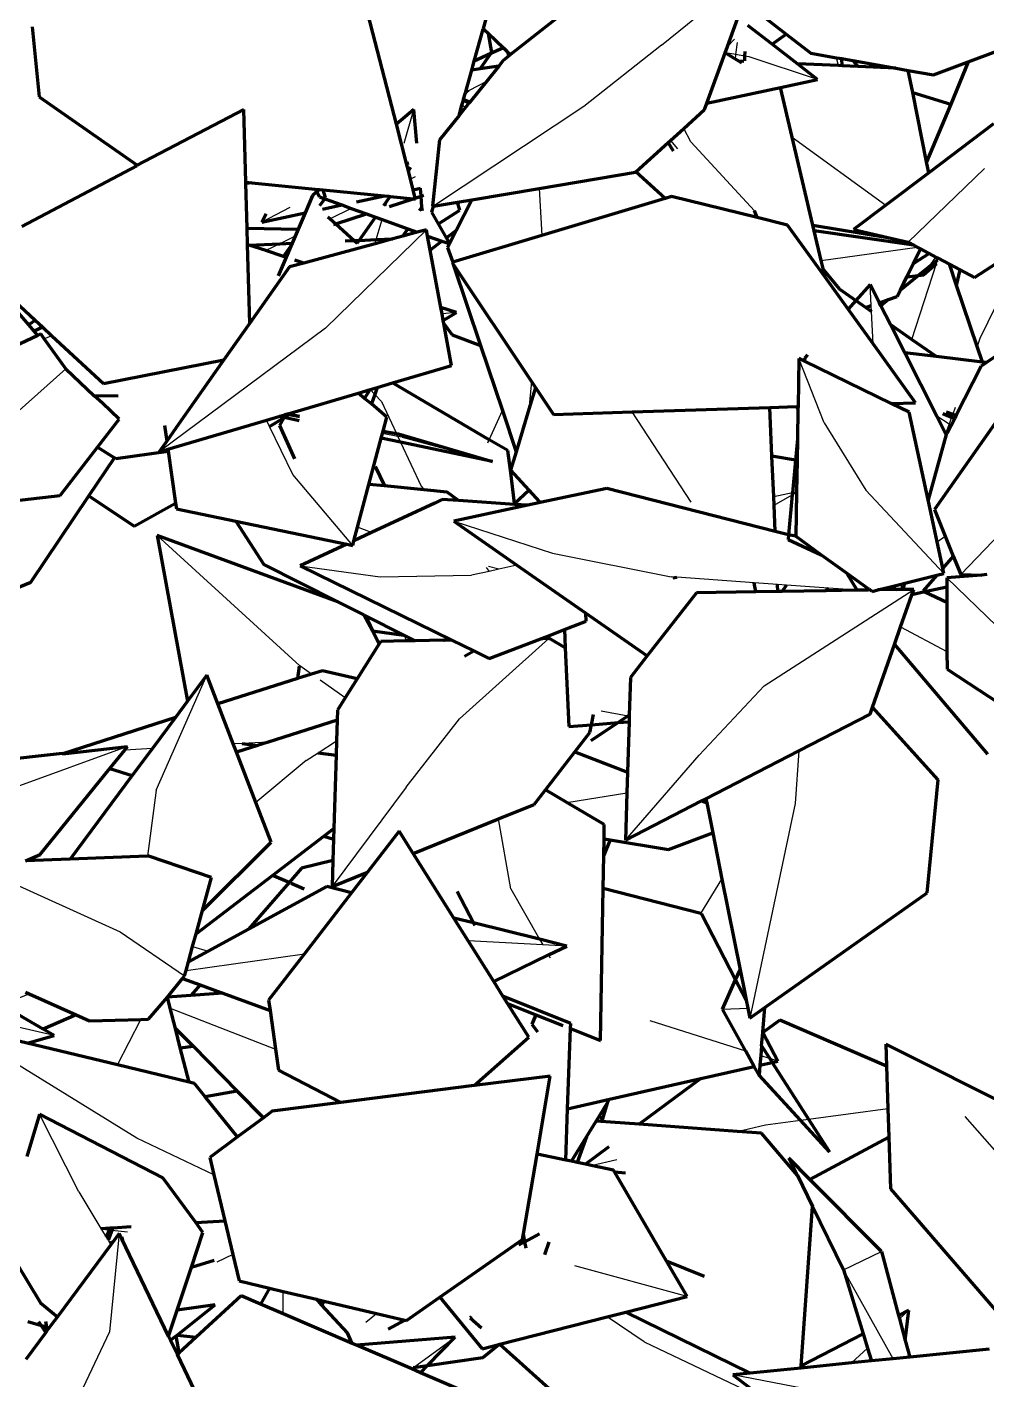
# Model space of a CAD drawing. Header units: millimetres. Extents: x 4307 to 31003, y 2809 to 20009.
# Drawn here: x 7080.7 to 7151.5, y 8041.1 to 8141 of the extents above; entities that cross this region are included whole.
import ezdxf

# ---------------------------------------------------------------- set-up
doc = ezdxf.new("R2010")
doc.units = ezdxf.units.MM
doc.layers.add('ProfileEdges', color=7, linetype='Continuous')

msp = doc.modelspace()

# ---------------------------------------------------------------- linework, layer by layer
for p, q in [((7127.473, 8139.674), (7134.4, 8145.292)), ((7114.321, 8140.849), (7114.395, 8140.842)), ((7116.13, 8138.808), (7116.071, 8139.245)), ((7127.473, 8139.674), (7121.752, 8135.144)), ((7132.347, 8139.588), (7132.87, 8140.127)), ((7132.974, 8138.979), (7133.089, 8139.863)), ((7132.974, 8138.979), (7132.176, 8139.113)), ((7132.931, 8138.65), (7132.974, 8138.979)), ((7133.615, 8138.871), (7132.974, 8138.979)), ((7133.959, 8138.813), (7133.615, 8138.871)), ((7138.998, 8137.152), (7133.959, 8138.813)), ((7140.534, 8138.165), (7140.394, 8138.753)), ((7112.989, 8136.096), (7113.29, 8136.319)), ((7113.29, 8136.319), (7113.009, 8136.168)), ((7114.553, 8136.999), (7113.29, 8136.319)), ((7113.012, 8135.083), (7112.749, 8135.239)), ((7108.481, 8132.447), (7109.197, 8134.933)), ((7121.752, 8135.144), (7110.663, 8127.798)), ((7129.642, 8132.546), (7129.13, 8133.528)), ((7128.15, 8132.642), (7128.67, 8132.024)), ((7129.642, 8132.546), (7134.344, 8127.456)), ((7137.119, 8132.88), (7144.044, 8127.876)), ((7151.311, 8130.571), (7145.678, 8125.131)), ((7109.304, 8129.965), (7108.955, 8129.792)), ((7107.144, 8127.809), (7107.267, 8128.236)), ((7107.267, 8128.236), (7107.348, 8128.518)), ((7118.45, 8129.108), (7118.648, 8125.624)), ((7100.04, 8127.698), (7097.994, 8126.621)), ((7104.585, 8127.629), (7103.025, 8126.857)), ((7103.025, 8126.857), (7102.98, 8126.835)), ((7106.428, 8125.322), (7106.855, 8126.806)), ((7100.449, 8125.582), (7099.304, 8125.015)), ((7110.132, 8126.049), (7102.682, 8118.791)), ((7106.341, 8125.02), (7106.428, 8125.322)), ((7099.304, 8125.015), (7098.278, 8124.507)), ((7139.26, 8123.792), (7146.358, 8124.768)), ((7147.175, 8124.331), (7146.048, 8123.526)), ((7145.947, 8117.956), (7147.764, 8123.567)), ((7146.815, 8122.715), (7147.217, 8123.293)), ((7147.217, 8123.293), (7147.732, 8124.034)), ((7147.764, 8123.567), (7147.837, 8123.793)), ((7147.837, 8123.793), (7147.888, 8123.95)), ((7153.328, 8122.853), (7150.98, 8118.014)), ((7142.958, 8120.457), (7142.886, 8122.006)), ((7142.979, 8120.024), (7142.958, 8120.457)), ((7112.354, 8119.942), (7111.283, 8119.851)), ((7143.091, 8117.625), (7142.979, 8120.024)), ((7102.682, 8118.791), (7090.42, 8109.665)), ((7082.498, 8118.225), (7081.933, 8118.006)), ((7150.98, 8118.014), (7150.773, 8117.44)), ((7139.474, 8111.794), (7137.617, 8116.552)), ((7083.517, 8115.774), (7077.309, 8110.263)), ((7106.316, 8113.893), (7105.968, 8114.25)), ((7117.881, 8114.856), (7117.701, 8112.807)), ((7106.818, 8113.376), (7106.316, 8113.893)), ((7106.818, 8113.376), (7107.928, 8111.008)), ((7099.885, 8112.342), (7099.714, 8112.374)), ((7100.755, 8112.176), (7099.885, 8112.342)), ((7114.76, 8110.55), (7115.74, 8112.698)), ((7129.669, 8105.937), (7125.317, 8112.603)), ((7148.699, 8111.694), (7147.808, 8112.288)), ((7148.969, 8112.444), (7148.886, 8112.212)), ((7149.14, 8112.917), (7148.969, 8112.444)), ((7098.558, 8111.533), (7098.334, 8111.999)), ((7100.273, 8107.983), (7098.558, 8111.533)), ((7139.474, 8111.794), (7142.552, 8106.836)), ((7148.699, 8111.694), (7148.45, 8111.004)), ((7148.886, 8112.212), (7148.699, 8111.694)), ((7148.852, 8111.592), (7148.699, 8111.694)), ((7108.031, 8110.788), (7106.888, 8111.006)), ((7107.928, 8111.008), (7108.031, 8110.788)), ((7108.345, 8110.728), (7108.031, 8110.788)), ((7108.031, 8110.788), (7108.226, 8110.373)), ((7108.226, 8110.373), (7109.749, 8107.123)), ((7108.345, 8110.728), (7115.003, 8108.942)), ((7114.655, 8110.32), (7114.76, 8110.55)), ((7149.559, 8100.602), (7157.685, 8109.064)), ((7104.69, 8102.744), (7100.273, 8107.983)), ((7109.749, 8107.123), (7109.966, 8106.85)), ((7137.141, 8106.622), (7135.762, 8106.328)), ((7135.789, 8105.719), (7137.128, 8106.482)), ((7137.128, 8106.482), (7137.44, 8106.66)), ((7137.441, 8106.686), (7137.141, 8106.622)), ((7148.32, 8100.679), (7142.552, 8106.836)), ((7110.69, 8105.942), (7110.742, 8105.877)), ((7112.15, 8104.545), (7119.433, 8102.169)), ((7100.787, 8093.86), (7090.272, 8103.476)), ((7106.071, 8103.69), (7105.046, 8104.082)), ((7147.82, 8103.007), (7148.419, 8103.424)), ((7116.812, 8101.29), (7115.476, 8100.99)), ((7119.433, 8102.169), (7128.188, 8100.431)), ((7100.826, 8101.234), (7106.722, 8100.415)), ((7106.722, 8100.415), (7113.462, 8100.538)), ((7114.765, 8100.831), (7113.462, 8100.538)), ((7114.541, 8101.111), (7114.765, 8100.831)), ((7115.476, 8100.99), (7114.709, 8101.201)), ((7115.476, 8100.99), (7114.765, 8100.831)), ((7128.614, 8100.4), (7128.188, 8100.431)), ((7134.312, 8099.99), (7128.614, 8100.4)), ((7148.528, 8100.363), (7154.203, 8094.868)), ((7136.049, 8099.865), (7134.312, 8099.99)), ((7135.047, 8092.384), (7146.089, 8099.499)), ((7136.706, 8099.818), (7136.049, 8099.865)), ((7139.798, 8099.595), (7136.706, 8099.818)), ((7141.918, 8099.443), (7139.798, 8099.595)), ((7142.719, 8099.453), (7142.8, 8099.509)), ((7145.227, 8099.485), (7145.164, 8099.888)), ((7146.784, 8099.385), (7148.531, 8099.703)), ((7145.127, 8096.744), (7148.546, 8094.911)), ((7108.673, 8095.695), (7108.512, 8096.104)), ((7112.566, 8089.946), (7119.165, 8095.868)), ((7118.692, 8095.905), (7118.727, 8095.861)), ((7101.659, 8093.243), (7100.787, 8093.86)), ((7090.193, 8084.668), (7093.929, 8093.163)), ((7104.136, 8091.491), (7102.287, 8092.799)), ((7130.271, 8087.271), (7135.047, 8092.384)), ((7123.038, 8090.542), (7125.017, 8090.155)), ((7108.647, 8084.909), (7112.566, 8089.946)), ((7125.017, 8090.155), (7125.096, 8090.14)), ((7102.132, 8087.427), (7103.498, 8088.312)), ((7088.067, 8087.889), (7079.823, 8084.89)), ((7089.909, 8087.753), (7087.864, 8087.638)), ((7096.527, 8088.123), (7095.882, 8088.086)), ((7098.46, 8088.231), (7096.527, 8088.123)), ((7101.262, 8086.864), (7102.132, 8087.427)), ((7137.61, 8087.574), (7137.338, 8083.694)), ((7101.262, 8086.864), (7097.541, 8083.777)), ((7124.814, 8080.978), (7130.271, 8087.271)), ((7090.193, 8084.668), (7089.555, 8079.809)), ((7108.647, 8084.909), (7103.167, 8077.571)), ((7120.498, 8083.76), (7124.922, 8084.49)), ((7137.338, 8083.694), (7133.994, 8067.847)), ((7116.356, 8077.39), (7115.444, 8082.556)), ((7078.222, 8078.436), (7087.533, 8074.222)), ((7116.356, 8077.39), (7118.482, 8073.667)), ((7130.393, 8075.56), (7131.944, 8078.096)), ((7087.533, 8074.222), (7092.28, 8070.959)), ((7118.712, 8073.265), (7113.201, 8073.562)), ((7118.482, 8073.667), (7118.712, 8073.265)), ((7092.391, 8071.365), (7101.13, 8072.6)), ((7092.875, 8073.131), (7094.015, 8072.788)), ((7120.494, 8073.169), (7118.712, 8073.265)), ((7119.142, 8072.512), (7119.262, 8072.302)), ((7078.764, 8068.817), (7080.821, 8069.639)), ((7094.7, 8069.84), (7094.454, 8069.642)), ((7091.222, 8068.585), (7098.99, 8065.566)), ((7131.985, 8068.503), (7133.849, 8068.573)), ((7082.666, 8066.562), (7076.401, 8067.99)), ((7087.334, 8064.387), (7089.058, 8067.755)), ((7133.693, 8065.417), (7126.643, 8067.638)), ((7088.76, 8058.975), (7075.33, 8067.275)), ((7135.473, 8064.856), (7134.804, 8065.067)), ((7136.057, 8064.672), (7135.473, 8064.856)), ((7084.485, 8055.011), (7081.571, 8060.755)), ((7135.158, 8059.964), (7137.729, 8060.312)), ((7137.729, 8060.312), (7138.328, 8060.393)), ((7138.328, 8060.393), (7144.194, 8061.186)), ((7155.502, 8054.181), (7149.888, 8060.59)), ((7133.072, 8059.478), (7135.158, 8059.964)), ((7094.438, 8056.286), (7088.76, 8058.975)), ((7122.288, 8056.968), (7124.185, 8057.41)), ((7084.485, 8055.011), (7086.114, 8052.316)), ((7086.114, 8052.316), (7086.155, 8052.248)), ((7086.709, 8052.19), (7086.155, 8052.248)), ((7086.155, 8052.248), (7086.502, 8051.674)), ((7086.502, 8051.674), (7086.641, 8051.443)), ((7086.641, 8051.443), (7086.771, 8051.229)), ((7086.91, 8052.168), (7086.709, 8052.19)), ((7087.469, 8051.943), (7086.746, 8044.697)), ((7088.08, 8052.044), (7086.91, 8052.168)), ((7086.771, 8051.229), (7086.846, 8051.106)), ((7095.839, 8050.396), (7094.658, 8049.833)), ((7140.913, 8049.271), (7143.709, 8050.613)), ((7129.371, 8047.293), (7121.093, 8049.56)), ((7144.574, 8042.699), (7140.913, 8049.271)), ((7099.559, 8046.016), (7099.564, 8047.672)), ((7082.656, 8045.476), (7082.611, 8045.503)), ((7105.665, 8045.389), (7106.437, 8046.042)), ((7126.196, 8043.96), (7123.469, 8045.788)), ((7145.037, 8045.656), (7145.725, 8046.291)), ((7086.746, 8044.697), (7084.341, 8039.598)), ((7109.182, 8042.05), (7112.265, 8044.301)), ((7126.196, 8043.96), (7134.564, 8039.968)), ((7141.495, 8042.387), (7142.692, 8043.492)), ((7109.045, 8041.95), (7109.182, 8042.05)), ((7149.82, 8038.23), (7132.741, 8041.501))]:
    msp.add_line(p, q)
at = {"layer": 'ProfileEdges', "lineweight": 211}
for p, q in [((7107.916, 8133.845), (7105.475, 8143.37)), ((7121.811, 8143.32), (7116.348, 8138.981)), ((7114.335, 8140.899), (7114.853, 8142.746)), ((7132.347, 8139.588), (7133.109, 8141.705)), ((7134.706, 8142.017), (7136.682, 8140.491)), ((7150.115, 8138.445), (7159.067, 8141.825)), ((7081.029, 8141.024), (7081.554, 8135.854)), ((7113.659, 8138.488), (7114.321, 8140.849)), ((7114.321, 8140.849), (7114.335, 8140.899)), ((7114.335, 8140.899), (7114.395, 8140.842)), ((7114.395, 8140.842), (7114.703, 8140.549)), ((7114.95, 8139.136), (7114.703, 8140.549)), ((7114.703, 8140.549), (7115.824, 8139.48)), ((7135.646, 8139.744), (7133.848, 8141.134)), ((7135.646, 8139.744), (7136.682, 8140.491)), ((7136.682, 8140.491), (7138.492, 8139.092)), ((7115.824, 8139.48), (7114.891, 8139.053)), ((7115.824, 8139.48), (7116.071, 8139.245)), ((7116.071, 8139.245), (7116.348, 8138.981)), ((7132.176, 8139.113), (7132.347, 8139.588)), ((7133.623, 8139.218), (7133.615, 8138.871)), ((7137.51, 8138.303), (7135.646, 8139.744)), ((7113.473, 8137.822), (7113.659, 8138.488)), ((7114.891, 8139.053), (7113.659, 8138.488)), ((7114.092, 8137.919), (7114.891, 8139.053)), ((7114.891, 8139.053), (7114.95, 8139.136)), ((7115.789, 8138.537), (7115.466, 8138.135)), ((7116.13, 8138.808), (7115.789, 8138.537)), ((7116.348, 8138.981), (7116.13, 8138.808)), ((7130.835, 8135.388), (7132.176, 8139.113)), ((7132.931, 8138.65), (7132.176, 8139.113)), ((7133.175, 8138.5), (7132.931, 8138.65)), ((7133.552, 8138.483), (7133.175, 8138.5)), ((7133.401, 8138.361), (7133.175, 8138.5)), ((7133.615, 8138.871), (7133.607, 8138.528)), ((7140.534, 8138.165), (7137.51, 8138.303)), ((7138.998, 8137.152), (7137.51, 8138.303)), ((7138.492, 8139.092), (7140.394, 8138.753)), ((7140.394, 8138.753), (7140.792, 8138.682)), ((7140.808, 8138.152), (7140.792, 8138.682)), ((7140.792, 8138.682), (7141.61, 8138.536)), ((7141.61, 8138.536), (7141.976, 8138.099)), ((7141.61, 8138.536), (7144.765, 8137.972)), ((7147.546, 8137.476), (7150.115, 8138.445)), ((7150.115, 8138.445), (7148.821, 8135.328)), ((7113.009, 8136.168), (7113.473, 8137.822)), ((7114.092, 8137.919), (7113.473, 8137.822)), ((7115.466, 8138.135), (7114.092, 8137.919)), ((7115.466, 8138.135), (7114.553, 8136.999)), ((7140.808, 8138.152), (7140.534, 8138.165)), ((7141.976, 8138.099), (7140.808, 8138.152)), ((7144.765, 8137.972), (7141.976, 8138.099)), ((7144.765, 8137.972), (7145.694, 8137.806)), ((7146.017, 8136.192), (7145.694, 8137.806)), ((7145.694, 8137.806), (7147.546, 8137.476)), ((7114.553, 8136.999), (7113.331, 8135.479)), ((7130.835, 8135.388), (7136.252, 8136.559)), ((7136.252, 8136.559), (7138.998, 8137.152)), ((7137.119, 8132.88), (7136.252, 8136.559)), ((7081.554, 8135.854), (7088.774, 8130.814)), ((7112.54, 8134.496), (7112.749, 8135.239)), ((7112.749, 8135.239), (7112.857, 8135.627)), ((7112.857, 8135.627), (7112.873, 8135.681)), ((7112.857, 8135.627), (7113.268, 8135.401)), ((7112.873, 8135.681), (7112.989, 8136.096)), ((7112.873, 8135.681), (7113.331, 8135.479)), ((7112.989, 8136.096), (7113.009, 8136.168)), ((7113.268, 8135.401), (7113.012, 8135.083)), ((7113.331, 8135.479), (7113.268, 8135.401)), ((7130.665, 8134.916), (7130.835, 8135.388)), ((7146.017, 8136.192), (7148.821, 8135.328)), ((7147.045, 8131.053), (7146.017, 8136.192)), ((7148.821, 8135.328), (7147.045, 8131.053)), ((7096.647, 8134.929), (7088.774, 8130.814)), ((7096.802, 8129.563), (7096.647, 8134.929)), ((7109.197, 8134.933), (7107.916, 8133.845)), ((7109.413, 8132.444), (7109.197, 8134.933)), ((7112.54, 8134.496), (7111.09, 8132.691)), ((7113.012, 8135.083), (7112.54, 8134.496)), ((7129.13, 8133.528), (7130.665, 8134.916)), ((7108.659, 8130.945), (7107.916, 8133.845)), ((7128.15, 8132.642), (7129.13, 8133.528)), ((7151.972, 8133.861), (7147.204, 8130.261)), ((7111.09, 8132.691), (7110.585, 8127.785)), ((7125.589, 8130.327), (7127.979, 8132.487)), ((7127.979, 8132.487), (7128.15, 8132.642)), ((7128.361, 8131.857), (7127.979, 8132.487)), ((7138.646, 8126.398), (7137.119, 8132.88)), ((7088.75, 8130.768), (7080.268, 8126.298)), ((7088.774, 8130.814), (7088.75, 8130.768)), ((7088.774, 8130.814), (7088.802, 8130.795)), ((7108.833, 8130.967), (7108.659, 8130.945)), ((7108.797, 8130.407), (7108.659, 8130.945)), ((7108.797, 8130.407), (7108.977, 8130.662)), ((7108.955, 8129.792), (7108.797, 8130.407)), ((7118.45, 8129.108), (7125.564, 8130.304)), ((7125.564, 8130.304), (7125.589, 8130.327)), ((7127.751, 8128.362), (7125.589, 8130.327)), ((7147.204, 8130.261), (7144.044, 8127.876)), ((7147.204, 8130.261), (7147.045, 8131.053)), ((7096.802, 8129.563), (7097.241, 8129.519)), ((7096.805, 8129.465), (7096.802, 8129.563)), ((7097.241, 8129.519), (7096.805, 8129.465)), ((7096.9, 8126.178), (7096.805, 8129.465)), ((7097.241, 8129.519), (7101.926, 8129.055)), ((7109.157, 8129.001), (7108.955, 8129.792)), ((7101.731, 8128.589), (7101.181, 8127.3)), ((7102.036, 8128.848), (7101.731, 8128.589)), ((7101.926, 8129.055), (7102.036, 8128.848)), ((7101.926, 8129.055), (7102.242, 8129.024)), ((7102.242, 8129.024), (7102.036, 8128.848)), ((7102.036, 8128.848), (7102.231, 8128.483)), ((7102.231, 8128.483), (7102.631, 8128.338)), ((7102.242, 8129.024), (7102.515, 8128.996)), ((7102.27, 8127.832), (7102.631, 8128.338)), ((7102.692, 8128.423), (7102.515, 8128.996)), ((7102.515, 8128.996), (7107.034, 8128.549)), ((7102.631, 8128.338), (7103.896, 8127.879)), ((7104.967, 8128.108), (7107.034, 8128.549)), ((7106.982, 8127.831), (7107.267, 8128.236)), ((7107.034, 8128.549), (7107.348, 8128.518)), ((7107.267, 8128.236), (7107.458, 8128.507)), ((7107.348, 8128.518), (7107.458, 8128.507)), ((7107.408, 8127.773), (7109.15, 8128.339)), ((7107.458, 8128.507), (7109.15, 8128.339)), ((7109.15, 8128.339), (7109.332, 8128.321)), ((7109.157, 8129.001), (7109.702, 8129.118)), ((7109.313, 8128.392), (7109.157, 8129.001)), ((7109.313, 8128.392), (7109.753, 8128.535)), ((7109.332, 8128.321), (7109.313, 8128.392)), ((7109.753, 8128.535), (7109.702, 8129.118)), ((7109.753, 8128.535), (7109.947, 8128.598)), ((7109.784, 8127.708), (7109.753, 8128.535)), ((7113.473, 8128.271), (7112.333, 8126.007)), ((7112.432, 8128.096), (7113.473, 8128.271)), ((7113.473, 8128.271), (7118.45, 8129.108)), ((7127.751, 8128.362), (7118.648, 8125.624)), ((7128.21, 8128.5), (7127.751, 8128.362)), ((7134.541, 8126.945), (7128.21, 8128.5)), ((7097.994, 8126.621), (7101.181, 8127.3)), ((7101.181, 8127.3), (7100.666, 8126.091)), ((7102.455, 8127.572), (7103.896, 8127.879)), ((7103.896, 8127.879), (7104.585, 8127.629)), ((7104.585, 8127.629), (7105.71, 8127.222)), ((7109.628, 8127.468), (7109.784, 8127.708)), ((7109.848, 8127.438), (7109.784, 8127.708)), ((7110.536, 8127.344), (7110.663, 8127.798)), ((7111.016, 8126.492), (7110.536, 8127.344)), ((7110.663, 8127.798), (7110.585, 8127.785)), ((7110.663, 8127.798), (7112.432, 8128.096)), ((7111.016, 8126.492), (7112.607, 8127.491)), ((7112.607, 8127.491), (7112.432, 8128.096)), ((7134.541, 8126.945), (7134.344, 8127.456)), ((7144.044, 8127.876), (7141.66, 8126.076)), ((7098.297, 8127.222), (7097.994, 8126.621)), ((7102.854, 8127.012), (7103.025, 8126.857)), ((7103.025, 8126.857), (7103.438, 8126.484)), ((7103.269, 8126.429), (7103.438, 8126.484)), ((7103.438, 8126.484), (7105.71, 8127.222)), ((7103.438, 8126.484), (7104.8, 8125.251)), ((7105.175, 8125.268), (7106.381, 8126.978)), ((7105.71, 8127.222), (7106.381, 8126.978)), ((7106.381, 8126.978), (7106.855, 8126.806)), ((7106.855, 8126.806), (7108.752, 8126.118)), ((7111.601, 8125.454), (7111.016, 8126.492)), ((7136.79, 8126.393), (7134.541, 8126.945)), ((7139.554, 8122.546), (7136.79, 8126.393)), ((7138.646, 8126.398), (7144.179, 8125.484)), ((7138.747, 8125.97), (7138.646, 8126.398)), ((7080.783, 8119.033), (7074.669, 8126.181)), ((7096.9, 8126.178), (7100.666, 8126.091)), ((7096.936, 8124.942), (7096.9, 8126.178)), ((7100.449, 8125.582), (7100.224, 8125.055)), ((7100.666, 8126.091), (7100.449, 8125.582)), ((7104.128, 8125.223), (7104.8, 8125.251)), ((7104.8, 8125.251), (7105.175, 8125.268)), ((7104.8, 8125.251), (7105.022, 8125.05)), ((7105.022, 8125.05), (7105.175, 8125.268)), ((7105.175, 8125.268), (7106.428, 8125.322)), ((7107.646, 8125.374), (7106.341, 8125.02)), ((7106.428, 8125.322), (7107.646, 8125.374)), ((7108.402, 8125.579), (7107.646, 8125.374)), ((7108.402, 8125.579), (7108.752, 8126.118)), ((7109.452, 8125.864), (7108.402, 8125.579)), ((7108.752, 8126.118), (7109.452, 8125.864)), ((7110.132, 8126.049), (7109.452, 8125.864)), ((7110.218, 8125.587), (7110.132, 8126.049)), ((7110.218, 8125.587), (7111.272, 8125.204)), ((7110.41, 8124.552), (7110.218, 8125.587)), ((7112.333, 8126.007), (7111.601, 8125.454)), ((7111.84, 8125.029), (7111.601, 8125.454)), ((7112.333, 8126.007), (7111.84, 8125.029)), ((7118.648, 8125.624), (7112.07, 8123.645)), ((7146.096, 8124.908), (7138.747, 8125.97)), ((7139.26, 8123.792), (7138.747, 8125.97)), ((7141.66, 8126.076), (7144.179, 8125.484)), ((7144.179, 8125.484), (7145.678, 8125.131)), ((7097.015, 8124.916), (7096.936, 8124.942)), ((7097.103, 8119.156), (7096.936, 8124.942)), ((7097.015, 8124.916), (7099.304, 8125.015)), ((7098.278, 8124.507), (7097.015, 8124.916)), ((7099.59, 8124.082), (7098.278, 8124.507)), ((7099.304, 8125.015), (7100.224, 8125.055)), ((7099.59, 8124.082), (7100.134, 8124.843)), ((7100.134, 8124.843), (7099.782, 8124.019)), ((7100.224, 8125.055), (7100.134, 8124.843)), ((7106.341, 8125.02), (7101.091, 8123.594)), ((7111.272, 8125.204), (7110.41, 8124.552)), ((7111.196, 8120.317), (7110.41, 8124.552)), ((7111.272, 8125.204), (7111.84, 8125.029)), ((7111.827, 8125.003), (7111.699, 8124.75)), ((7111.699, 8124.75), (7112.07, 8123.645)), ((7111.84, 8125.029), (7111.862, 8124.99)), ((7145.678, 8125.131), (7146.096, 8124.908)), ((7146.048, 8123.526), (7146.589, 8124.644)), ((7147.227, 8124.303), (7146.048, 8123.526)), ((7146.096, 8124.908), (7146.072, 8124.898)), ((7146.15, 8124.887), (7146.096, 8124.908)), ((7146.15, 8124.887), (7146.358, 8124.768)), ((7146.358, 8124.768), (7146.589, 8124.644)), ((7146.589, 8124.644), (7147.175, 8124.331)), ((7147.175, 8124.331), (7147.227, 8124.303)), ((7147.227, 8124.303), (7147.732, 8124.034)), ((7100.024, 8123.305), (7097.103, 8119.156)), ((7099.782, 8124.019), (7099.199, 8122.65)), ((7099.782, 8124.019), (7099.59, 8124.082)), ((7101.091, 8123.594), (7100.024, 8123.305)), ((7101.091, 8123.594), (7100.422, 8123.811)), ((7112.07, 8123.645), (7112.034, 8123.634)), ((7112.034, 8123.634), (7112.113, 8123.516)), ((7112.113, 8123.516), (7117.881, 8114.856)), ((7112.113, 8123.516), (7114.129, 8117.504)), ((7139.425, 8123.094), (7139.26, 8123.792)), ((7146.048, 8123.526), (7145.591, 8122.583)), ((7147.217, 8123.293), (7146.45, 8122.676)), ((7146.815, 8122.715), (7147.764, 8123.567)), ((7147.837, 8123.793), (7147.217, 8123.293)), ((7147.732, 8124.034), (7147.888, 8123.95)), ((7147.888, 8123.95), (7148.727, 8123.502)), ((7149.257, 8121.932), (7148.727, 8123.502)), ((7148.727, 8123.502), (7149.519, 8123.079)), ((7150.576, 8122.514), (7152.257, 8123.61)), ((7139.425, 8123.094), (7140.582, 8121.695)), ((7139.554, 8122.546), (7139.425, 8123.094)), ((7141.256, 8120.177), (7139.554, 8122.546)), ((7146.45, 8122.676), (7145.115, 8121.601)), ((7145.115, 8121.601), (7145.591, 8122.583)), ((7145.591, 8122.583), (7146.45, 8122.676)), ((7146.45, 8122.676), (7146.815, 8122.715)), ((7149.257, 8121.932), (7149.519, 8123.079)), ((7149.519, 8123.079), (7150.576, 8122.514)), ((7078.617, 8121.823), (7081.25, 8119.382)), ((7140.582, 8121.695), (7141.832, 8120.823)), ((7142.886, 8122.006), (7141.832, 8120.823)), ((7143.565, 8120.664), (7142.886, 8122.006)), ((7144.878, 8121.112), (7145.115, 8121.601)), ((7150.773, 8117.44), (7149.257, 8121.932)), ((7112.354, 8119.942), (7111.196, 8120.317)), ((7111.283, 8119.851), (7111.196, 8120.317)), ((7141.832, 8120.823), (7141.256, 8120.177)), ((7141.832, 8120.823), (7142.554, 8120.32)), ((7142.554, 8120.32), (7142.958, 8120.457)), ((7142.554, 8120.32), (7142.979, 8120.024)), ((7143.565, 8120.664), (7144.236, 8120.893)), ((7143.677, 8120.443), (7143.565, 8120.664)), ((7144.236, 8120.893), (7143.677, 8120.443)), ((7144.384, 8119.045), (7143.677, 8120.443)), ((7144.236, 8120.893), (7144.878, 8121.112)), ((7081.25, 8119.382), (7080.783, 8119.033)), ((7081.25, 8119.382), (7081.812, 8118.861)), ((7111.376, 8119.346), (7111.283, 8119.851)), ((7111.376, 8119.346), (7112.354, 8119.942)), ((7111.417, 8119.128), (7111.376, 8119.346)), ((7143.091, 8117.625), (7141.256, 8120.177)), ((7156.134, 8119.437), (7151.456, 8116.247)), ((7081.449, 8118.255), (7078.406, 8116.819)), ((7081.175, 8118.574), (7080.783, 8119.033)), ((7081.812, 8118.861), (7081.175, 8118.574)), ((7081.449, 8118.255), (7081.175, 8118.574)), ((7081.679, 8118.364), (7081.449, 8118.255)), ((7081.933, 8118.006), (7081.679, 8118.364)), ((7081.812, 8118.861), (7082.498, 8118.225)), ((7097.103, 8119.156), (7095.193, 8116.444)), ((7111.417, 8119.128), (7112.026, 8118.286)), ((7111.993, 8116.026), (7111.417, 8119.128)), ((7112.026, 8118.286), (7114.129, 8117.504)), ((7144.384, 8119.045), (7145.947, 8117.956)), ((7145.434, 8116.968), (7144.384, 8119.045)), ((7083.517, 8115.774), (7081.933, 8118.006)), ((7082.498, 8118.225), (7086.307, 8114.693)), ((7114.129, 8117.504), (7115.74, 8112.698)), ((7146.214, 8113.279), (7143.091, 8117.625)), ((7145.947, 8117.956), (7147.764, 8116.689)), ((7151.163, 8116.282), (7150.773, 8117.44)), ((7086.307, 8114.693), (7095.193, 8116.444)), ((7095.193, 8116.444), (7091.867, 8111.721)), ((7137.617, 8116.552), (7137.554, 8112.999)), ((7138.04, 8116.346), (7137.617, 8116.552)), ((7138.063, 8116.593), (7138.04, 8116.346)), ((7144.439, 8113.222), (7138.04, 8116.346)), ((7138.256, 8116.81), (7138.063, 8116.593)), ((7147.764, 8116.689), (7145.434, 8116.968)), ((7147.808, 8112.288), (7145.434, 8116.968)), ((7151.163, 8116.282), (7147.764, 8116.689)), ((7151.456, 8116.247), (7151.071, 8115.985)), ((7151.456, 8116.247), (7151.163, 8116.282)), ((7083.517, 8115.774), (7085.623, 8113.796)), ((7107.637, 8114.742), (7111.993, 8116.026)), ((7151.071, 8115.985), (7149.237, 8112.354)), ((7105.09, 8113.991), (7105.968, 8114.25)), ((7105.571, 8113.591), (7105.968, 8114.25)), ((7105.968, 8114.25), (7106.489, 8114.403)), ((7106.489, 8114.403), (7106.316, 8113.893)), ((7106.489, 8114.403), (7107.637, 8114.742)), ((7114.76, 8110.55), (7107.637, 8114.742)), ((7118.18, 8114.407), (7117.701, 8112.807)), ((7117.881, 8114.856), (7118.18, 8114.407)), ((7118.18, 8114.407), (7119.507, 8112.416)), ((7087.373, 8113.774), (7085.623, 8113.796)), ((7086.219, 8113.236), (7085.623, 8113.796)), ((7100.249, 8112.563), (7105.09, 8113.991)), ((7105.571, 8113.591), (7105.09, 8113.991)), ((7106.081, 8113.201), (7105.571, 8113.591)), ((7106.316, 8113.893), (7106.081, 8113.201)), ((7144.439, 8113.222), (7146.214, 8113.279)), ((7087.468, 8112.062), (7086.219, 8113.236)), ((7098.334, 8111.999), (7099.247, 8112.268)), ((7099.247, 8112.268), (7099.65, 8112.387)), ((7099.631, 8112.187), (7099.247, 8112.268)), ((7099.714, 8112.374), (7099.631, 8112.187)), ((7099.631, 8112.187), (7099.885, 8112.342)), ((7099.714, 8112.374), (7099.65, 8112.387)), ((7099.735, 8112.412), (7099.714, 8112.374)), ((7099.735, 8112.412), (7099.882, 8112.455)), ((7099.882, 8112.455), (7100.249, 8112.563)), ((7099.882, 8112.455), (7100.028, 8112.429)), ((7099.885, 8112.342), (7100.028, 8112.429)), ((7100.028, 8112.429), (7100.249, 8112.563)), ((7100.028, 8112.429), (7100.768, 8112.296)), ((7107.213, 8112.225), (7106.081, 8113.201)), ((7115.74, 8112.698), (7116.759, 8109.661)), ((7117.701, 8112.807), (7116.759, 8109.661)), ((7119.507, 8112.416), (7125.317, 8112.603)), ((7125.317, 8112.603), (7135.468, 8112.932)), ((7135.468, 8112.932), (7137.453, 8112.996)), ((7135.628, 8109.329), (7135.468, 8112.932)), ((7137.453, 8112.996), (7137.554, 8112.999)), ((7137.453, 8112.996), (7137.55, 8112.805)), ((7137.55, 8112.805), (7137.511, 8110.623)), ((7137.554, 8112.999), (7137.55, 8112.805)), ((7145.76, 8112.577), (7144.439, 8113.222)), ((7147.15, 8106.117), (7145.76, 8112.577)), ((7152.526, 8112.356), (7147.622, 8105.396)), ((7148.45, 8111.004), (7147.808, 8112.288)), ((7148.238, 8112.491), (7148.886, 8112.212)), ((7148.483, 8112.607), (7148.969, 8112.444)), ((7148.969, 8112.444), (7149.237, 8112.354)), ((7149.237, 8112.354), (7149.115, 8112.113)), ((7085.863, 8109.993), (7087.468, 8112.062)), ((7090.803, 8111.592), (7090.967, 8110.442)), ((7091.867, 8111.721), (7090.967, 8110.442)), ((7091.051, 8109.851), (7098.334, 8111.999)), ((7098.558, 8111.533), (7099.603, 8112.17)), ((7099.603, 8112.17), (7099.29, 8111.593)), ((7099.29, 8111.593), (7100.405, 8109.129)), ((7099.603, 8112.17), (7099.631, 8112.187)), ((7100.729, 8111.955), (7099.631, 8112.187)), ((7106.936, 8111.187), (7107.213, 8112.225)), ((7148.852, 8111.592), (7148.573, 8111.041)), ((7149.115, 8112.113), (7148.852, 8111.592)), ((7148.886, 8112.212), (7149.115, 8112.113)), ((7090.967, 8110.442), (7090.42, 8109.665)), ((7105.89, 8107.255), (7106.8, 8110.674)), ((7106.8, 8110.674), (7106.888, 8111.006)), ((7108.226, 8110.373), (7106.8, 8110.674)), ((7106.888, 8111.006), (7106.936, 8111.187)), ((7106.936, 8111.187), (7107.928, 8111.008)), ((7107.928, 8111.008), (7108.061, 8110.984)), ((7108.061, 8110.984), (7115.003, 8108.942)), ((7115.003, 8108.942), (7108.226, 8110.373)), ((7116.128, 8109.745), (7114.76, 8110.55)), ((7137.511, 8110.623), (7137.364, 8109.032)), ((7137.511, 8110.623), (7137.482, 8109.012)), ((7148.486, 8110.933), (7147.15, 8106.117)), ((7148.486, 8110.933), (7148.45, 8111.004)), ((7148.486, 8110.933), (7148.573, 8111.041)), ((7083.103, 8106.435), (7085.863, 8109.993)), ((7085.863, 8109.993), (7087.11, 8109.21)), ((7087.205, 8109.151), (7091.071, 8109.71)), ((7090.42, 8109.665), (7091.051, 8109.851)), ((7091.051, 8109.851), (7091.071, 8109.71)), ((7091.071, 8109.71), (7091.62, 8105.861)), ((7116.348, 8108.289), (7116.128, 8109.745)), ((7116.759, 8109.661), (7116.348, 8108.289)), ((7137.364, 8109.032), (7135.628, 8109.329)), ((7135.762, 8106.328), (7135.628, 8109.329)), ((7085.223, 8106.397), (7087.11, 8109.21)), ((7087.11, 8109.21), (7087.205, 8109.151)), ((7106.34, 8108.58), (7107.031, 8107.142)), ((7116.348, 8108.289), (7117.695, 8106.819)), ((7116.629, 8105.842), (7116.348, 8108.289)), ((7137.364, 8109.032), (7137.141, 8106.622)), ((7137.482, 8109.012), (7137.364, 8109.032)), ((7137.482, 8109.012), (7137.441, 8106.686)), ((7105.046, 8104.082), (7105.89, 8107.255)), ((7107.031, 8107.142), (7105.89, 8107.255)), ((7077.21, 8105.752), (7083.103, 8106.435)), ((7080.948, 8100.023), (7085.223, 8106.397)), ((7085.223, 8106.397), (7088.559, 8104.171)), ((7109.966, 8106.85), (7107.031, 8107.142)), ((7111.662, 8106.682), (7109.966, 8106.85)), ((7112.493, 8106.059), (7111.662, 8106.682)), ((7116.629, 8105.842), (7117.695, 8106.819)), ((7117.695, 8106.819), (7118.446, 8105.999)), ((7123.444, 8106.949), (7118.533, 8105.904)), ((7135.875, 8103.779), (7123.444, 8106.949)), ((7135.789, 8105.719), (7135.762, 8106.328)), ((7137.128, 8106.482), (7136.855, 8103.529)), ((7137.141, 8106.622), (7137.128, 8106.482)), ((7137.44, 8106.66), (7137.382, 8103.418)), ((7137.441, 8106.686), (7137.44, 8106.66)), ((7088.559, 8104.171), (7091.62, 8105.861)), ((7091.62, 8105.861), (7091.679, 8105.449)), ((7091.679, 8105.449), (7096.077, 8104.535)), ((7110.742, 8105.877), (7106.071, 8103.69)), ((7111.302, 8106.14), (7110.742, 8105.877)), ((7112.493, 8106.059), (7111.302, 8106.14)), ((7117.626, 8105.711), (7112.15, 8104.545)), ((7116.637, 8105.778), (7112.493, 8106.059)), ((7116.637, 8105.778), (7116.629, 8105.842)), ((7117.626, 8105.711), (7116.637, 8105.778)), ((7118.426, 8105.881), (7117.626, 8105.711)), ((7118.446, 8105.999), (7118.426, 8105.881)), ((7118.533, 8105.904), (7118.426, 8105.881)), ((7118.446, 8105.999), (7118.533, 8105.904)), ((7135.875, 8103.779), (7135.789, 8105.719)), ((7147.82, 8103.007), (7147.15, 8106.117)), ((7147.622, 8105.396), (7148.419, 8103.424)), ((7096.077, 8104.535), (7098.132, 8101.348)), ((7096.077, 8104.535), (7104.247, 8102.836)), ((7112.15, 8104.545), (7116.812, 8101.29)), ((7090.272, 8103.476), (7092.505, 8091.247)), ((7103.587, 8098.592), (7090.272, 8103.476)), ((7104.781, 8103.086), (7105.046, 8104.082)), ((7106.071, 8103.69), (7104.781, 8103.086)), ((7136.855, 8103.529), (7135.875, 8103.779)), ((7136.855, 8103.529), (7136.824, 8103.187)), ((7137.382, 8103.418), (7136.855, 8103.529)), ((7137.382, 8103.418), (7139.265, 8102.06)), ((7148.419, 8103.424), (7149.016, 8101.946)), ((7104.247, 8102.836), (7100.826, 8101.234)), ((7104.247, 8102.836), (7104.69, 8102.744)), ((7104.69, 8102.744), (7104.781, 8103.086)), ((7136.824, 8103.187), (7139.265, 8102.06)), ((7148.24, 8101.055), (7147.82, 8103.007)), ((7098.132, 8101.348), (7103.587, 8098.592)), ((7116.812, 8101.29), (7121.893, 8097.743)), ((7139.265, 8102.06), (7141.16, 8100.693)), ((7149.016, 8101.946), (7148.24, 8101.055)), ((7149.016, 8101.946), (7149.559, 8100.602)), ((7100.826, 8101.234), (7112.003, 8095.75)), ((7128.313, 8100.354), (7128.614, 8100.4)), ((7141.918, 8099.443), (7141.16, 8100.693)), ((7141.16, 8100.693), (7142.762, 8099.537)), ((7145.442, 8099.958), (7147.799, 8100.549)), ((7147.799, 8100.549), (7146.784, 8099.385)), ((7147.799, 8100.549), (7148.32, 8100.679)), ((7148.32, 8100.679), (7148.24, 8101.055)), ((7151.088, 8100.557), (7148.528, 8100.363)), ((7148.528, 8100.363), (7148.531, 8099.703)), ((7149.559, 8100.602), (7151.088, 8100.557)), ((7151.493, 8100.588), (7151.088, 8100.557)), ((7064.987, 8093.596), (7080.948, 8100.023)), ((7134.45, 8099.308), (7130.051, 8099.236)), ((7134.45, 8099.308), (7134.312, 8099.99)), ((7136.073, 8099.335), (7134.45, 8099.308)), ((7136.073, 8099.335), (7136.049, 8099.865)), ((7136.392, 8099.34), (7136.073, 8099.335)), ((7136.392, 8099.34), (7136.706, 8099.818)), ((7139.605, 8099.393), (7136.392, 8099.34)), ((7139.605, 8099.393), (7139.798, 8099.595)), ((7141.918, 8099.443), (7139.605, 8099.393)), ((7142.719, 8099.453), (7141.918, 8099.443)), ((7142.762, 8099.537), (7142.719, 8099.453)), ((7142.719, 8099.453), (7142.833, 8099.486)), ((7142.762, 8099.537), (7142.8, 8099.509)), ((7142.8, 8099.509), (7142.833, 8099.486)), ((7143.02, 8099.351), (7142.833, 8099.486)), ((7143.02, 8099.351), (7143.438, 8099.455)), ((7143.438, 8099.455), (7144.39, 8099.694)), ((7144.856, 8099.479), (7143.438, 8099.455)), ((7144.39, 8099.694), (7145.164, 8099.888)), ((7144.39, 8099.694), (7144.856, 8099.479)), ((7145.227, 8099.485), (7144.856, 8099.479)), ((7145.164, 8099.888), (7145.442, 8099.958)), ((7145.311, 8099.486), (7145.227, 8099.485)), ((7145.311, 8099.486), (7145.442, 8099.958)), ((7146.089, 8099.499), (7145.311, 8099.486)), ((7145.953, 8099.109), (7146.089, 8099.499)), ((7146.922, 8099.32), (7145.953, 8099.109)), ((7146.784, 8099.385), (7146.922, 8099.32)), ((7148.531, 8099.669), (7146.922, 8099.32)), ((7146.922, 8099.32), (7148.534, 8098.561)), ((7148.531, 8099.703), (7148.531, 8099.669)), ((7148.531, 8099.669), (7148.534, 8098.561)), ((7103.587, 8098.592), (7105.509, 8097.622)), ((7130.051, 8099.236), (7126.419, 8094.583)), ((7145.127, 8096.744), (7145.953, 8099.109)), ((7148.534, 8098.561), (7148.546, 8094.911)), ((7106.153, 8096.429), (7105.509, 8097.622)), ((7105.509, 8097.622), (7105.644, 8097.554)), ((7105.644, 8097.554), (7106.153, 8096.429)), ((7105.644, 8097.554), (7108.463, 8096.13)), ((7121.925, 8097.151), (7121.893, 8097.743)), ((7121.893, 8097.743), (7126.419, 8094.583)), ((7106.153, 8096.429), (7108.463, 8096.13)), ((7106.649, 8095.469), (7106.153, 8096.429)), ((7119.085, 8096.056), (7120.318, 8096.532)), ((7120.318, 8096.532), (7121.925, 8097.151)), ((7120.318, 8096.532), (7120.379, 8095.181)), ((7144.668, 8095.428), (7145.127, 8096.744)), ((7106.649, 8095.469), (7105.023, 8092.895)), ((7106.772, 8095.664), (7106.649, 8095.469)), ((7108.673, 8095.695), (7106.772, 8095.664)), ((7108.463, 8096.13), (7108.512, 8096.104)), ((7108.512, 8096.104), (7109.302, 8095.706)), ((7109.302, 8095.706), (7108.673, 8095.695)), ((7111.417, 8095.746), (7109.302, 8095.706)), ((7111.417, 8095.746), (7111.458, 8095.741)), ((7112.003, 8095.75), (7111.458, 8095.741)), ((7112.003, 8095.75), (7113.632, 8094.951)), ((7114.769, 8094.393), (7118.571, 8095.858)), ((7118.571, 8095.858), (7118.692, 8095.905)), ((7118.727, 8095.861), (7118.571, 8095.858)), ((7118.692, 8095.905), (7119.085, 8096.056)), ((7119.165, 8095.868), (7118.727, 8095.861)), ((7119.165, 8095.868), (7119.085, 8096.056)), ((7119.165, 8095.868), (7119.221, 8095.869)), ((7120.379, 8095.181), (7119.221, 8095.869)), ((7143.054, 8090.805), (7144.668, 8095.428)), ((7144.668, 8095.428), (7151.54, 8087.344)), ((7112.949, 8094.566), (7113.632, 8094.951)), ((7113.632, 8094.951), (7114.769, 8094.393)), ((7120.379, 8095.181), (7120.644, 8089.37)), ((7126.419, 8094.583), (7125.185, 8093)), ((7148.546, 8094.911), (7148.55, 8093.611)), ((7100.738, 8093.826), (7100.616, 8092.911)), ((7102.454, 8093.496), (7101.659, 8093.243)), ((7105.023, 8092.895), (7102.454, 8093.496)), ((7148.55, 8093.611), (7160.491, 8085.75)), ((7093.929, 8093.163), (7092.505, 8091.247)), ((7094.745, 8091.041), (7093.929, 8093.163)), ((7100.616, 8092.911), (7094.745, 8091.041)), ((7101.659, 8093.243), (7100.616, 8092.911)), ((7105.023, 8092.895), (7104.136, 8091.491)), ((7125.185, 8093), (7125.099, 8090.21)), ((7104.136, 8091.491), (7103.569, 8090.593)), ((7092.505, 8091.247), (7091.611, 8090.044)), ((7095.882, 8088.086), (7094.745, 8091.041)), ((7103.569, 8090.593), (7103.545, 8089.832)), ((7137.61, 8087.574), (7142.874, 8090.288)), ((7142.874, 8090.288), (7143.054, 8090.805)), ((7147.9, 8085.433), (7143.054, 8090.805)), ((7091.611, 8090.044), (7083.293, 8087.366)), ((7091.611, 8090.044), (7089.909, 8087.753)), ((7103.545, 8089.832), (7098.46, 8088.231)), ((7103.545, 8089.832), (7103.498, 8088.312)), ((7120.644, 8089.37), (7122.31, 8089.506)), ((7122.195, 8088.933), (7122.31, 8089.506)), ((7124.288, 8089.667), (7122.263, 8088.31)), ((7122.31, 8089.506), (7122.461, 8090.259)), ((7122.31, 8089.506), (7124.288, 8089.667)), ((7125.017, 8090.155), (7124.288, 8089.667)), ((7124.288, 8089.667), (7125.084, 8089.731)), ((7125.084, 8089.731), (7124.969, 8086.002)), ((7125.099, 8090.21), (7125.017, 8090.155)), ((7125.096, 8090.14), (7125.084, 8089.731)), ((7125.099, 8090.21), (7125.096, 8090.14)), ((7103.498, 8088.312), (7103.466, 8087.262)), ((7121.091, 8087.507), (7122.195, 8088.933)), ((7083.247, 8087.38), (7076.627, 8086.635)), ((7083.247, 8087.38), (7083.293, 8087.366)), ((7083.293, 8087.366), (7088.067, 8087.889)), ((7086.758, 8086.272), (7087.864, 8087.638)), ((7087.864, 8087.638), (7088.067, 8087.889)), ((7089.909, 8087.753), (7088.419, 8085.747)), ((7096.112, 8087.491), (7095.882, 8088.086)), ((7097.668, 8087.981), (7096.112, 8087.491)), ((7097.541, 8083.777), (7096.112, 8087.491)), ((7096.527, 8088.123), (7097.668, 8087.981)), ((7098.46, 8088.231), (7097.668, 8087.981)), ((7102.132, 8087.427), (7103.466, 8087.262)), ((7118.911, 8084.692), (7121.091, 8087.507)), ((7121.091, 8087.507), (7124.969, 8086.002)), ((7130.754, 8084.04), (7137.61, 8087.574)), ((7103.466, 8087.262), (7103.299, 8081.845)), ((7081.621, 8079.927), (7086.758, 8086.272)), ((7088.419, 8085.747), (7083.839, 8079.582)), ((7086.758, 8086.272), (7088.419, 8085.747)), ((7124.969, 8086.002), (7124.922, 8084.49)), ((7147.079, 8077.087), (7147.9, 8085.433)), ((7118.087, 8083.629), (7118.911, 8084.692)), ((7120.498, 8083.76), (7118.911, 8084.692)), ((7124.922, 8084.49), (7124.814, 8080.978)), ((7098.675, 8080.831), (7097.541, 8083.777)), ((7115.444, 8082.556), (7118.087, 8083.629)), ((7123.255, 8082.142), (7120.498, 8083.76)), ((7124.814, 8080.978), (7130.44, 8083.878)), ((7130.44, 8083.878), (7130.754, 8084.04)), ((7130.44, 8083.878), (7130.816, 8083.732)), ((7130.754, 8084.04), (7130.816, 8083.732)), ((7130.816, 8083.732), (7131.257, 8081.529)), ((7109.153, 8080.002), (7115.444, 8082.556)), ((7102.563, 8081.281), (7103.299, 8081.845)), ((7103.299, 8081.845), (7103.274, 8081.057)), ((7108.115, 8081.654), (7105.785, 8078.634)), ((7109.153, 8080.002), (7108.115, 8081.654)), ((7123.237, 8081.082), (7123.255, 8082.142)), ((7127.989, 8080.284), (7131.257, 8081.529)), ((7131.257, 8081.529), (7131.944, 8078.096)), ((7093.607, 8075.802), (7098.675, 8080.831)), ((7098.777, 8078.385), (7102.563, 8081.281)), ((7102.563, 8081.281), (7103.274, 8081.057)), ((7103.274, 8081.057), (7103.226, 8079.491)), ((7123.215, 8079.859), (7123.237, 8081.082)), ((7123.702, 8081.004), (7123.215, 8079.859)), ((7123.237, 8081.082), (7123.702, 8081.004)), ((7123.702, 8081.004), (7127.989, 8080.284)), ((7080.537, 8079.451), (7081.621, 8079.927)), ((7083.839, 8079.582), (7080.537, 8079.451)), ((7089.555, 8079.809), (7083.839, 8079.582)), ((7089.634, 8079.812), (7089.555, 8079.809)), ((7094.272, 8078.233), (7089.634, 8079.812)), ((7103.226, 8079.491), (7100.918, 8078.916)), ((7103.226, 8079.491), (7103.167, 8077.571)), ((7112.148, 8075.237), (7109.153, 8080.002)), ((7123.173, 8077.423), (7123.215, 8079.859)), ((7093.131, 8074.064), (7098.777, 8078.385)), ((7099.995, 8077.856), (7098.777, 8078.385)), ((7100.918, 8078.916), (7099.995, 8077.856)), ((7103.167, 8077.571), (7105.785, 8078.634)), ((7105.785, 8078.634), (7104.607, 8077.107)), ((7093.607, 8075.802), (7094.272, 8078.233)), ((7099.995, 8077.856), (7097.002, 8074.415)), ((7102.775, 8077.56), (7097.002, 8074.415)), ((7101.107, 8077.374), (7100.151, 8077.789)), ((7104.607, 8077.107), (7102.775, 8077.56)), ((7122.975, 8066.199), (7123.173, 8077.423)), ((7130.393, 8075.56), (7123.173, 8077.423)), ((7131.944, 8078.096), (7133.28, 8071.417)), ((7104.607, 8077.107), (7101.13, 8072.6)), ((7113.602, 8074.877), (7112.402, 8077.194)), ((7135.098, 8068.619), (7147.079, 8077.087)), ((7093.131, 8074.064), (7093.607, 8075.802)), ((7130.427, 8075.552), (7130.393, 8075.56)), ((7132.95, 8070.675), (7130.427, 8075.552)), ((7097.002, 8074.415), (7094.015, 8072.788)), ((7113.602, 8074.877), (7112.148, 8075.237)), ((7113.201, 8073.562), (7112.148, 8075.237)), ((7113.704, 8074.68), (7113.602, 8074.877)), ((7118.482, 8073.667), (7113.602, 8074.877)), ((7092.875, 8073.131), (7093.131, 8074.064)), ((7115.095, 8070.548), (7113.201, 8073.562)), ((7120.494, 8073.169), (7118.482, 8073.667)), ((7092.564, 8071.997), (7092.875, 8073.131)), ((7094.015, 8072.788), (7092.564, 8071.997)), ((7101.13, 8072.6), (7098.485, 8069.171)), ((7115.095, 8070.548), (7119.142, 8072.512)), ((7119.142, 8072.512), (7120.494, 8073.169)), ((7092.28, 8070.959), (7092.391, 8071.365)), ((7092.391, 8071.365), (7092.564, 8071.997)), ((7132.95, 8070.675), (7133.28, 8071.417)), ((7133.28, 8071.417), (7133.595, 8069.84)), ((7091.017, 8069.391), (7092.133, 8070.783)), ((7092.133, 8070.783), (7092.28, 8070.959)), ((7092.133, 8070.783), (7093.429, 8070.307)), ((7093.429, 8070.307), (7092.742, 8069.517)), ((7093.429, 8070.307), (7094.7, 8069.84)), ((7115.774, 8069.469), (7115.095, 8070.548)), ((7131.985, 8068.503), (7132.95, 8070.675)), ((7133.441, 8069.727), (7132.95, 8070.675)), ((7080.533, 8069.768), (7080.821, 8069.639)), ((7080.821, 8069.639), (7084.28, 8068.082)), ((7089.625, 8067.773), (7091.017, 8069.391)), ((7091.017, 8069.391), (7091.007, 8069.431)), ((7092.742, 8069.517), (7091.017, 8069.391)), ((7091.222, 8068.585), (7091.017, 8069.391)), ((7094.454, 8069.642), (7092.742, 8069.517)), ((7095.11, 8069.69), (7094.454, 8069.642)), ((7094.7, 8069.84), (7095.11, 8069.69)), ((7095.11, 8069.69), (7098.591, 8068.411)), ((7120.784, 8067.459), (7115.774, 8069.469)), ((7116.118, 8068.92), (7115.774, 8069.469)), ((7133.441, 8069.727), (7133.595, 8069.84)), ((7133.729, 8069.17), (7133.441, 8069.727)), ((7133.595, 8069.84), (7133.729, 8069.17)), ((7081.86, 8067.028), (7078.764, 8068.817)), ((7091.605, 8067.087), (7091.222, 8068.585)), ((7098.485, 8069.171), (7098.591, 8068.411)), ((7098.591, 8068.411), (7098.99, 8065.566)), ((7116.118, 8068.92), (7118.213, 8068.089)), ((7117.679, 8066.437), (7116.118, 8068.92)), ((7133.693, 8065.417), (7131.985, 8068.503)), ((7133.729, 8069.17), (7133.849, 8068.573)), ((7133.849, 8068.573), (7133.994, 8067.847)), ((7133.994, 8067.847), (7135.098, 8068.619)), ((7134.948, 8066.815), (7135.098, 8068.619)), ((7084.28, 8068.082), (7081.86, 8067.028)), ((7084.28, 8068.082), (7085.269, 8067.637)), ((7085.269, 8067.637), (7089.058, 8067.755)), ((7089.058, 8067.755), (7089.625, 8067.773)), ((7118.213, 8068.089), (7117.917, 8067.392)), ((7117.917, 8067.392), (7118.332, 8066.83)), ((7118.213, 8068.089), (7120.187, 8067.306)), ((7120.77, 8067.074), (7120.784, 8067.459)), ((7136.211, 8067.702), (7134.967, 8066.779)), ((7144.092, 8064.294), (7136.211, 8067.702)), ((7080.665, 8065.991), (7075.33, 8067.275)), ((7080.665, 8065.991), (7082.666, 8066.562)), ((7082.666, 8066.562), (7081.86, 8067.028)), ((7091.605, 8067.087), (7092.91, 8065.765)), ((7091.969, 8065.663), (7091.605, 8067.087)), ((7113.658, 8062.861), (7117.679, 8066.437)), ((7120.553, 8061.152), (7120.77, 8067.074)), ((7120.77, 8067.074), (7122.975, 8066.199)), ((7134.865, 8065.806), (7134.967, 8066.779)), ((7134.967, 8066.779), (7134.948, 8066.815)), ((7136.057, 8064.672), (7134.967, 8066.779)), ((7087.334, 8064.387), (7080.665, 8065.991)), ((7091.969, 8065.663), (7092.91, 8065.765)), ((7092.62, 8063.115), (7091.969, 8065.663)), ((7092.91, 8065.765), (7096.173, 8062.459)), ((7098.99, 8065.566), (7099.208, 8064.002)), ((7134.323, 8064.278), (7133.693, 8065.417)), ((7134.865, 8065.806), (7134.804, 8065.067)), ((7134.865, 8065.806), (7135.473, 8064.856)), ((7162.265, 8056.79), (7144.038, 8065.924)), ((7144.038, 8065.924), (7144.092, 8064.294)), ((7092.62, 8063.115), (7087.334, 8064.387)), ((7134.746, 8064.374), (7134.684, 8063.625)), ((7134.804, 8065.067), (7134.746, 8064.374)), ((7134.746, 8064.374), (7135.65, 8064.579)), ((7135.473, 8064.856), (7135.65, 8064.579)), ((7135.65, 8064.579), (7136.057, 8064.672)), ((7135.65, 8064.579), (7138.328, 8060.393)), ((7099.208, 8064.002), (7103.809, 8061.615)), ((7119.269, 8063.57), (7113.658, 8062.861)), ((7118.294, 8057.813), (7119.269, 8063.57)), ((7123.642, 8061.853), (7130.391, 8063.386)), ((7130.391, 8063.386), (7125.842, 8060.011)), ((7130.391, 8063.386), (7134.323, 8064.278)), ((7134.684, 8063.625), (7134.323, 8064.278)), ((7137.729, 8060.312), (7134.684, 8063.625)), ((7144.092, 8064.294), (7144.194, 8061.186)), ((7093.024, 8063.017), (7092.62, 8063.115)), ((7093.813, 8062.036), (7093.024, 8063.017)), ((7096.173, 8062.459), (7093.813, 8062.036)), ((7096.173, 8062.459), (7098.109, 8060.497)), ((7113.658, 8062.861), (7103.809, 8061.615)), ((7096.192, 8059.077), (7093.813, 8062.036)), ((7103.809, 8061.615), (7098.754, 8060.975)), ((7120.553, 8061.152), (7123.642, 8061.853)), ((7122.901, 8060.644), (7123.515, 8061.647)), ((7123.124, 8060.342), (7123.515, 8061.647)), ((7123.515, 8061.647), (7123.642, 8061.853)), ((7081.571, 8060.755), (7080.655, 8057.643)), ((7090.672, 8056.05), (7081.571, 8060.755)), ((7098.109, 8060.497), (7096.192, 8059.077)), ((7098.754, 8060.975), (7098.109, 8060.497)), ((7120.414, 8057.365), (7120.553, 8061.152)), ((7122.657, 8060.246), (7122.901, 8060.644)), ((7122.901, 8060.644), (7123.124, 8060.342)), ((7139.87, 8057.982), (7137.729, 8060.312)), ((7138.328, 8060.393), (7139.87, 8057.982)), ((7144.194, 8061.186), (7144.264, 8059.055)), ((7121.94, 8059.075), (7122.657, 8060.246)), ((7125.842, 8060.011), (7122.657, 8060.246)), ((7133.072, 8059.478), (7125.842, 8060.011)), ((7134.851, 8059.347), (7133.072, 8059.478)), ((7137.505, 8056.218), (7134.851, 8059.347)), ((7096.192, 8059.077), (7094.136, 8057.553)), ((7120.838, 8057.275), (7121.94, 8059.075)), ((7121.94, 8059.075), (7121.268, 8057.184)), ((7123.591, 8058.342), (7121.861, 8057.059)), ((7138.437, 8055.926), (7144.264, 8059.055)), ((7144.264, 8059.055), (7144.389, 8055.25)), ((7094.136, 8057.553), (7094.438, 8056.286)), ((7117.297, 8051.924), (7118.294, 8057.813)), ((7120.414, 8057.365), (7118.294, 8057.813)), ((7120.838, 8057.275), (7120.414, 8057.365)), ((7136.877, 8057.499), (7137.505, 8056.218)), ((7138.437, 8055.926), (7136.877, 8057.499)), ((7121.268, 8057.184), (7120.838, 8057.275)), ((7121.861, 8057.059), (7121.268, 8057.184)), ((7122.288, 8056.968), (7121.861, 8057.059)), ((7123.946, 8056.618), (7122.288, 8056.968)), ((7124.012, 8056.505), (7123.946, 8056.618)), ((7124.012, 8056.505), (7124.818, 8056.416)), ((7127.849, 8049.908), (7124.012, 8056.505)), ((7093.113, 8052.747), (7090.672, 8056.05)), ((7094.438, 8056.286), (7095.249, 8052.878)), ((7137.505, 8056.218), (7138.624, 8053.937)), ((7143.709, 8050.613), (7138.437, 8055.926)), ((7144.389, 8055.25), (7156.001, 8041.797)), ((7137.775, 8042.17), (7138.624, 8053.937)), ((7138.624, 8053.937), (7140.913, 8049.271)), ((7086.114, 8052.316), (7086.776, 8052.357)), ((7086.776, 8052.357), (7086.709, 8052.19)), ((7086.776, 8052.357), (7086.985, 8052.369)), ((7086.985, 8052.369), (7086.91, 8052.168)), ((7086.985, 8052.369), (7088.345, 8052.453)), ((7093.113, 8052.747), (7095.249, 8052.878)), ((7093.642, 8052.031), (7093.113, 8052.747)), ((7095.249, 8052.878), (7095.839, 8050.396)), ((7078.917, 8051.347), (7081.658, 8046.837)), ((7086.709, 8052.19), (7086.502, 8051.674)), ((7086.91, 8052.168), (7086.641, 8051.443)), ((7087.469, 8051.943), (7086.997, 8051.309)), ((7087.66, 8051.546), (7087.469, 8051.943)), ((7087.787, 8051.591), (7087.66, 8051.546)), ((7091.106, 8044.358), (7087.66, 8051.546)), ((7092.791, 8049.454), (7093.642, 8052.031)), ((7111.121, 8047.243), (7117.228, 8051.512)), ((7117.403, 8051.329), (7116.94, 8051.073)), ((7117.228, 8051.512), (7117.297, 8051.924)), ((7117.403, 8051.329), (7117.297, 8051.924)), ((7118.483, 8051.929), (7117.403, 8051.329)), ((7117.484, 8050.874), (7117.403, 8051.329)), ((7086.846, 8051.106), (7082.897, 8045.799)), ((7086.997, 8051.309), (7086.771, 8051.229)), ((7086.997, 8051.309), (7086.846, 8051.106)), ((7095.839, 8050.396), (7096.303, 8048.446)), ((7119.177, 8051.299), (7118.849, 8050.377)), ((7143.709, 8050.613), (7144.971, 8045.901)), ((7091.742, 8046.281), (7092.791, 8049.454)), ((7092.791, 8049.454), (7094.457, 8049.986)), ((7130.651, 8048.78), (7127.849, 8049.908)), ((7129.371, 8047.293), (7127.849, 8049.908)), ((7096.303, 8048.446), (7098.544, 8047.915)), ((7140.913, 8049.271), (7142.366, 8044.55)), ((7096.463, 8047.343), (7093.145, 8044.285)), ((7097.889, 8046.731), (7096.463, 8047.343)), ((7098.544, 8047.915), (7097.889, 8046.731)), ((7098.544, 8047.915), (7099.564, 8047.672)), ((7099.564, 8047.672), (7102.028, 8047.088)), ((7081.658, 8046.837), (7082.897, 8045.799)), ((7091.741, 8044.451), (7094.546, 8046.676)), ((7094.546, 8046.676), (7091.742, 8046.281)), ((7099.559, 8046.016), (7097.889, 8046.731)), ((7102.132, 8046.975), (7102.028, 8047.088)), ((7102.028, 8047.088), (7102.18, 8047.052)), ((7102.132, 8046.975), (7102.18, 8047.052)), ((7102.422, 8046.658), (7102.132, 8046.975)), ((7102.18, 8047.052), (7102.597, 8046.953)), ((7102.597, 8046.953), (7102.422, 8046.658)), ((7104.306, 8044.603), (7102.422, 8046.658)), ((7102.597, 8046.953), (7106.437, 8046.042)), ((7108.651, 8045.516), (7111.121, 8047.243)), ((7111.121, 8047.243), (7114.25, 8043.439)), ((7124.854, 8046.141), (7129.371, 8047.293)), ((7081.719, 8045.134), (7080.726, 8045.434)), ((7081.719, 8045.134), (7081.536, 8045.417)), ((7082.026, 8045.456), (7082.093, 8045.021)), ((7082.656, 8045.476), (7082.276, 8044.965)), ((7082.897, 8045.799), (7082.656, 8045.476)), ((7091.106, 8044.358), (7091.742, 8046.281)), ((7104.642, 8043.837), (7099.559, 8046.016)), ((7106.437, 8046.042), (7108.529, 8045.545)), ((7107.315, 8044.892), (7108.529, 8045.545)), ((7108.529, 8045.545), (7108.651, 8045.516)), ((7113.425, 8045.813), (7113.367, 8045.711)), ((7113.367, 8045.711), (7114.187, 8044.978)), ((7115.54, 8043.768), (7123.469, 8045.788)), ((7123.469, 8045.788), (7124.854, 8046.141)), ((7124.854, 8046.141), (7134.02, 8041.63)), ((7145.725, 8046.291), (7144.971, 8045.901)), ((7144.971, 8045.901), (7145.037, 8045.656)), ((7145.037, 8045.656), (7145.468, 8044.046)), ((7145.468, 8044.046), (7145.725, 8046.291)), ((7082.037, 8044.644), (7080.558, 8042.656)), ((7082.037, 8044.644), (7081.719, 8045.134)), ((7082.093, 8045.021), (7081.719, 8045.134)), ((7082.131, 8044.77), (7082.037, 8044.644)), ((7082.276, 8044.965), (7082.093, 8045.021)), ((7082.093, 8045.021), (7082.131, 8044.77)), ((7082.276, 8044.965), (7082.131, 8044.77)), ((7091.249, 8044.06), (7091.106, 8044.358)), ((7091.249, 8044.06), (7091.655, 8044.382)), ((7091.655, 8044.382), (7091.741, 8044.451)), ((7091.886, 8043.125), (7091.655, 8044.382)), ((7091.741, 8044.451), (7093.145, 8044.285)), ((7104.642, 8043.837), (7104.306, 8044.603)), ((7142.366, 8044.55), (7137.775, 8042.17)), ((7142.366, 8044.55), (7142.692, 8043.492)), ((7091.637, 8043.25), (7091.249, 8044.06)), ((7093.145, 8044.285), (7091.886, 8043.125)), ((7104.96, 8043.7), (7104.642, 8043.837)), ((7112.265, 8044.301), (7104.96, 8043.7)), ((7109.045, 8041.95), (7104.96, 8043.7)), ((7110.213, 8042.199), (7112.265, 8044.301)), ((7114.25, 8043.439), (7115.474, 8043.751)), ((7114.294, 8042.79), (7115.474, 8043.751)), ((7115.474, 8043.751), (7115.54, 8043.768)), ((7115.54, 8043.768), (7119.2, 8040.496)), ((7142.692, 8043.492), (7142.985, 8042.538)), ((7145.468, 8044.046), (7145.796, 8042.823)), ((7151.671, 8043.418), (7145.796, 8042.823)), ((7091.886, 8043.125), (7091.637, 8043.25)), ((7091.755, 8043.004), (7091.637, 8043.25)), ((7091.886, 8043.125), (7091.755, 8043.004)), ((7093.281, 8039.821), (7091.755, 8043.004)), ((7110.213, 8042.199), (7114.294, 8042.79)), ((7141.495, 8042.387), (7137.764, 8042.01)), ((7142.985, 8042.538), (7141.495, 8042.387)), ((7144.574, 8042.699), (7142.985, 8042.538)), ((7145.796, 8042.823), (7144.574, 8042.699)), ((7109.697, 8041.67), (7109.045, 8041.95)), ((7109.182, 8042.05), (7110.213, 8042.199)), ((7109.697, 8041.67), (7110.213, 8042.199)), ((7114.862, 8039.456), (7109.697, 8041.67)), ((7134.02, 8041.63), (7132.741, 8041.501)), ((7132.741, 8041.501), (7134.512, 8040.149)), ((7137.764, 8042.01), (7134.02, 8041.63)), ((7137.764, 8042.01), (7137.775, 8042.17))]:
    msp.add_line(p, q, dxfattribs=at)

doc.saveas('drawing.dxf')
